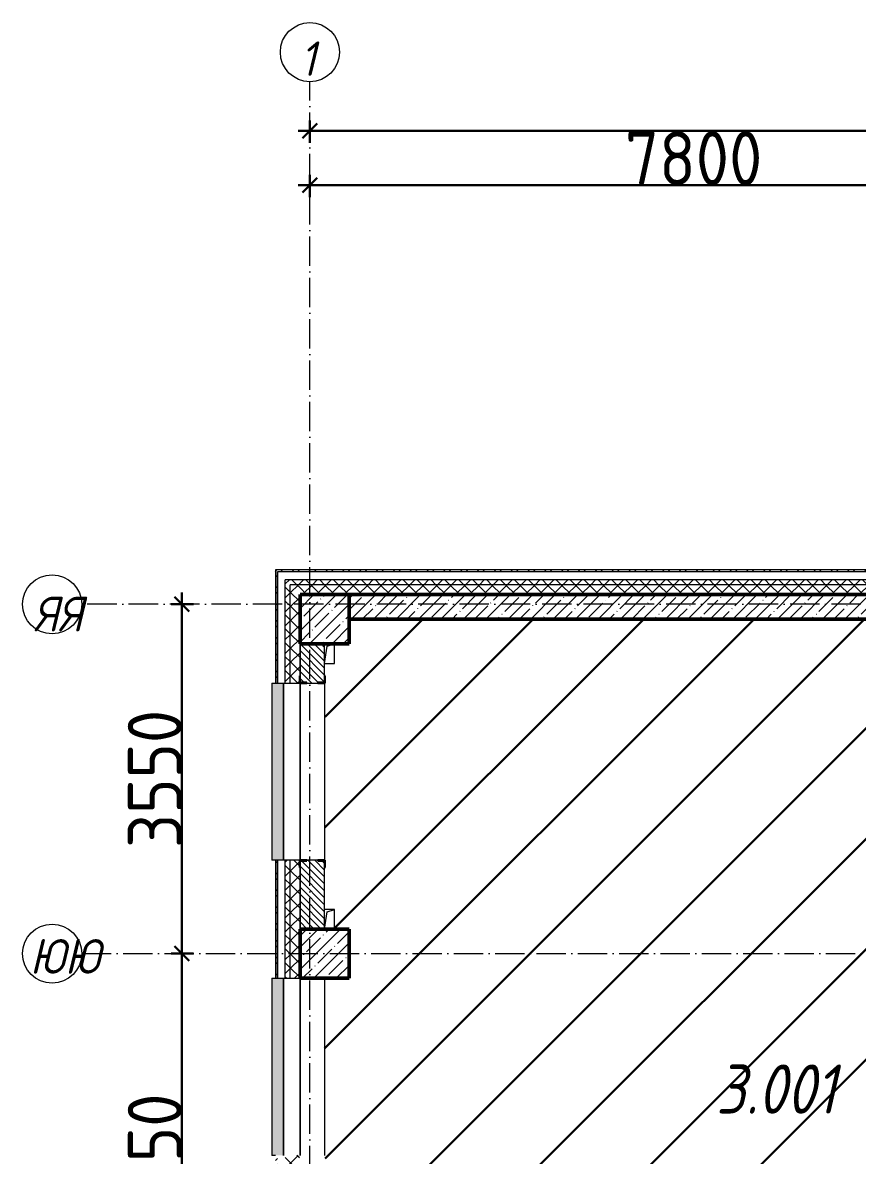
# Model space of a CAD drawing. Header units: millimetres. Extents: x -17017 to 628417, y -109036 to 199237.
# Drawn here: x 518241 to 526723, y -10535 to 977 of the extents above; entities that cross this region are included whole.
import ezdxf

# ---------------------------------------------------------------- set-up
doc = ezdxf.new("R2010")
doc.units = ezdxf.units.MM
doc.linetypes.add('50_200_ШТРИХ_1Т_ш5_п1_п1_', pattern=[700, 500, -100, 0, -100])
for name, color, linetype, lineweight in [('A-____-____-DIMS', 7, 'Continuous', 9), ('A-GENM-____-MCUT', 7, 'Continuous', 25), ('A-GENM-____-OTLN', 7, 'Continuous', 9), ('A-GENM-____-OTLN-1', 7, 'Continuous', 25), ('A-GLAZ-____-OTLN', 7, 'Continuous', 9), ('A-WALL-____-MCUT', 7, 'Continuous', 13), ('A-WALL-____-MCUT-1', 7, 'Continuous', 9), ('A-WALL-____-MCUT-2', 7, 'Continuous', 50), ('A-WALL-____-OTLN', 7, 'Continuous', 9), ('A-WALL-____-PATT-1', 7, 'Continuous', 9), ('A-WALL-FNSH-MCUT-1', 7, 'Continuous', 9), ('S-COLS-____-MCUT', 7, 'Continuous', 50), ('S-COLS-____-OTLN', 7, 'Continuous', 9), ('S-GRID-____-IDEN', 7, 'Continuous', 9), ('S-GRID-____-OTLN-1', 7, '50_200_ШТРИХ_1Т_ш5_п1_п1_', 9), ('Марки помещений', 7, 'Continuous', 9), ('стяжа', 7, 'Continuous', 30)]:
    doc.layers.add(name, color=color, linetype=linetype, lineweight=lineweight)
doc.layers.add('A-GLAZ-____-OTLN-1', color=7, linetype='Continuous', lineweight=9, true_color=0xc0c0c0)
doc.styles.add('ISOCPEUR_I_2', font='isocpeui.ttf', dxfattribs={"width": 0.85, "height": 2.3})
doc.styles.add('ISOCPEUR_I_9', font='isocpeui.ttf', dxfattribs={"width": 0.9, "height": 250})
doc.styles.add('СПДС', font='isocpeur.ttf', dxfattribs={"width": 0.9})
doc.dimstyles.new('ISO-2_5_0_9К_БОЛЬШОЙ_ОСИ', dxfattribs={"dimscale": 304.8, "dimtxt": 248.995294, "dimasz": 0.492126, "dimexe": 0.393701, "dimexo": 0, "dimgap": 0, "dimtad": 1, "dimdec": 0, "dimzin": 0, "dimdsep": 46, "dimtxsty": 'ISOCPEUR_I_9', "dimblk1": 'OBLIQUE', "dimblk2": 'OBLIQUE', "dimsah": 1, "dimcen": 0.09, "dimdle": 0.393701, "dimazin": 0, "dimtfac": 1, "dimtdec": 4, "dimtix": 1, "dimtmove": 0, "dimatfit": 3, "dimfxl": 1, "dimtvp": 1, "dimtolj": 1, "dimtzin": 0, "dimarcsym": 2})
doc.dimstyles.new('ISO-2_5_0_9К_БОЛЬШОЙ_ОСИ_2', dxfattribs={"dimscale": 304.8, "dimtxt": 248.995294, "dimasz": 0.492126, "dimexe": 0.393701, "dimexo": 0, "dimgap": 0, "dimtad": 1, "dimdec": 0, "dimzin": 0, "dimdsep": 46, "dimtxsty": 'ISOCPEUR_I_9', "dimblk1": 'OBLIQUE', "dimblk2": 'OBLIQUE', "dimsah": 1, "dimcen": 0.09, "dimdle": 0.393701, "dimazin": 0, "dimtfac": 1, "dimtdec": 4, "dimtix": 1, "dimtmove": 2, "dimatfit": 3, "dimfxl": 1, "dimtvp": 1, "dimtolj": 1, "dimtzin": 0, "dimarcsym": 2})
pattern_1 = [(45, (239739.3, -3652.16), (-561.266, 561.266), [])]
pattern_2 = [(45, (523510.01, -90515.61), (-85.53659, 85.53659), []), (45, (523567.03, -90515.61), (-85.53659, 85.53659), [])]
pattern_3 = [(45, (523510.01, -90515.61), (-70.71068, 70.71068), []), (135, (523510.01, -90515.61), (-70.71068, -70.71068), [])]

# ---------------------------------------------------------------- blocks, each defined once
blk = doc.blocks.new('BSC_Колонна _Прямоугольная - 500х500-V28-АР1_План отверстий 3 этажа в осях 1-64_Ю-ЯЯ')
at = {"layer": 'S-COLS-____-OTLN'}
h = blk.add_hatch(dxfattribs=at)
h.set_pattern_fill('FP_35', color=256, style=0, pattern_type=2)
h.set_pattern_definition([(45, (2200, -85431.04), (-114.04925, 114.04925), []), (45, (2314.05, -85431.04), (-114.04925, 114.04925), [201.613, -40.323, 3.353, -36.97])])
h.paths.add_polyline_path([(-250, -250), (250, -250), (250, 250), (-250, 250), (-250, 46)], flags=0)
at = {"layer": 'S-COLS-____-MCUT'}
for p, q in [((250, 250), (-250, 250)), ((-250, 250), (-250, -250)), ((250, -250), (250, 250)), ((-250, -250), (250, -250))]:
    blk.add_line(p, q, dxfattribs=at)
blk = doc.blocks.new('BSC_Колонна _Прямоугольная - 500х500-V53-АР1_План отверстий 3 этажа в осях 1-64_Ю-ЯЯ')
at = {"layer": 'S-COLS-____-OTLN'}
h = blk.add_hatch(dxfattribs=at)
h.set_pattern_fill('FP_61', color=256, style=0, pattern_type=2)
h.set_pattern_definition([(45, (2200, -82031.04), (-114.04925, 114.04925), []), (45, (2314.05, -82031.04), (-114.04925, 114.04925), [201.613, -40.323, 3.353, -36.97])])
h.paths.add_polyline_path([(-250, -250), (250, -250), (250, 250), (-250, 250)], flags=0)
at = {"layer": 'S-COLS-____-MCUT'}
for p, q in [((250, 250), (-250, 250)), ((-250, 250), (-250, -250)), ((250, -250), (250, 250)), ((-250, -250), (250, -250))]:
    blk.add_line(p, q, dxfattribs=at)
blk = doc.blocks.new('Фахверк_СКБ_Уголок - 250_2700-27497298-АР1_План отверстий 3 этажа в осях 1-64_Ю-ЯЯ')
at = {"layer": 'A-GENM-____-MCUT'}
for p, q in [((200, 181), (125, 181)), ((125, 181), (125, 106)), ((131, 106), (131, 175)), ((131, 175), (200, 175)), ((200, 175), (200, 181)), ((125, 106), (131, 106)), ((131, -6), (125, -6)), ((125, -6), (125, -81)), ((125, -81), (200, -81)), ((131, -75), (131, -6)), ((200, -75), (131, -75)), ((200, -81), (200, -75))]:
    blk.add_line(p, q, dxfattribs=at)
blk = doc.blocks.new('AR_Отверстие прямоугольное _в плите_ - AR_Отверстие прямоугольное _в плите_-V177-АР1_План отверстий 3 этажа в осях 1-64_Ю-ЯЯ')
at = {"layer": 'A-GENM-____-OTLN'}
for p, q in [((-50, -100), (-25, 75)), ((-25, 75), (50, 100)), ((50, -100), (50, 100)), ((-50, -100), (50, -100))]:
    blk.add_line(p, q, dxfattribs=at)
blk = doc.blocks.new('AR_Отверстие прямоугольное _в плите_ - AR_Отверстие прямоугольное _в плите_-V179-АР1_План отверстий 3 этажа в осях 1-64_Ю-ЯЯ')
at = {"layer": 'A-GENM-____-OTLN'}
for p, q in [((50, 100), (-50, 100)), ((-50, -100), (-25, 75)), ((-25, 75), (50, 100)), ((50, -100), (50, 100))]:
    blk.add_line(p, q, dxfattribs=at)
blk = doc.blocks.new('Отлив_СКБ - Отлив витража_120_НВФ-31885689-АР1_План отверстий 3 этажа в осях 1-64_Ю-ЯЯ')
at = {"layer": 'A-GLAZ-____-OTLN-1'}
for points in [[(1800, 2), (1800, 120), (0, 120), (0, 2), (737, 2)], [(1800, 0), (1800, 2), (0, 2), (0, 0), (737, 0)]]:
    blk.add_hatch(color=256, dxfattribs=at).paths.add_polyline_path(points, flags=0)
at = {"layer": 'A-GLAZ-____-OTLN'}
for p, q in [((0, 83), (0, 120)), ((1800, 120), (0, 120)), ((1800, 120), (1800, 83)), ((0, 2), (1800, 2)), ((1800, 0), (0, 0))]:
    blk.add_line(p, q, dxfattribs=at)
blk = doc.blocks.new('Ось сетки - Круг_Ø6_00__ISO-2_5_0_9K_-25732049-АР1_План отверстий 3 этажа в осях 1-64_Ю-ЯЯ')
at = {"layer": 'S-GRID-____-IDEN'}
blk.add_circle((0, 0), 3, dxfattribs=at)
blk = doc.blocks.new('_Oblique')
at = {"color": 0, "linetype": 'ByBlock', "lineweight": -2}
blk.add_line((-0.5, -0.5), (0.5, 0.5), dxfattribs=at)
blk = doc.blocks.new('*D2814')
at = {"layer": 'A-____-____-DIMS', "color": 0, "lineweight": -2, "transparency": 16777216}
for p, q in [((281421, 3083), (281421, 2857)), ((289221, 3083), (289221, 2857)), ((281301, 2977), (289341, 2977))]:
    blk.add_line(p, q, dxfattribs=at)
at = {"layer": 'Defpoints', "color": 0, "transparency": 16777216}
for p in [(281421, 3083), (289221, 3083), (289221, 2977)]:
    blk.add_point(p, dxfattribs=at)
at = {"layer": 'A-____-____-DIMS', "color": 0, "lineweight": -2, "transparency": 16777216, "xscale": 150, "yscale": 150, "zscale": 150, "rotation": 180}
blk.add_blockref('_Oblique', (281421, 2977), dxfattribs=at)
at = {"layer": 'A-____-____-DIMS', "color": 0, "lineweight": -2, "transparency": 16777216, "xscale": 150, "yscale": 150, "zscale": 150}
blk.add_blockref('_Oblique', (289221, 2977), dxfattribs=at)
at = {"layer": 'A-____-____-DIMS', "color": 0, "transparency": 16777216, "insert": (285321, 3251), "char_height": 548.6, "attachment_point": 5, "style": 'СПДС'}
blk.add_mtext('\\A1;7800', dxfattribs=at)
blk = doc.blocks.new('*D2853')
at = {"layer": 'A-____-____-DIMS', "color": 0, "lineweight": -2, "transparency": 16777216}
for p, q in [((281421, 3635), (281421, 3409)), ((384921, 3635), (384921, 3409)), ((281301, 3529), (332155, 3529)), ((385041, 3529), (334032, 3529))]:
    blk.add_line(p, q, dxfattribs=at)
at = {"layer": 'Defpoints', "color": 0, "transparency": 16777216}
for p in [(281421, 3635), (384921, 3635), (384921, 3529)]:
    blk.add_point(p, dxfattribs=at)
at = {"layer": 'A-____-____-DIMS', "color": 0, "lineweight": -2, "transparency": 16777216, "xscale": 150, "yscale": 150, "zscale": 150, "rotation": 180}
blk.add_blockref('_Oblique', (281421, 3529), dxfattribs=at)
at = {"layer": 'A-____-____-DIMS', "color": 0, "lineweight": -2, "transparency": 16777216, "xscale": 150, "yscale": 150, "zscale": 150}
blk.add_blockref('_Oblique', (384921, 3529), dxfattribs=at)
at = {"layer": 'A-____-____-DIMS', "color": 0, "transparency": 16777216, "insert": (332155, 4055), "char_height": 548.6, "attachment_point": 1, "line_spacing_factor": 1.149209, "style": 'СПДС'}
blk.add_mtext('\\A1;103500', dxfattribs=at)
blk = doc.blocks.new('*D2923')
at = {"layer": 'A-____-____-DIMS', "color": 0, "lineweight": -2, "transparency": 16777216}
for p, q in [((280119, -9202), (280119, -4712)), ((280013, -4832), (280239, -4832)), ((280013, -9082), (280239, -9082))]:
    blk.add_line(p, q, dxfattribs=at)
at = {"layer": 'Defpoints', "color": 0, "transparency": 16777216}
for p in [(280013, -4832), (280119, -4832), (280013, -9082)]:
    blk.add_point(p, dxfattribs=at)
at = {"layer": 'A-____-____-DIMS', "color": 0, "lineweight": -2, "transparency": 16777216, "xscale": 150, "yscale": 150, "zscale": 150}
for p, rotation in [((280119, -4832), 90), ((280119, -9082), 270)]:
    blk.add_blockref('_Oblique', p, dxfattribs=dict(at, rotation=rotation))
at = {"layer": 'A-____-____-DIMS', "color": 0, "transparency": 16777216, "insert": (279845, -6957), "char_height": 548.6, "attachment_point": 5, "rotation": 90, "style": 'СПДС'}
blk.add_mtext('\\A1;4250', dxfattribs=at)
blk = doc.blocks.new('*D2924')
at = {"layer": 'A-____-____-DIMS', "color": 0, "lineweight": -2, "transparency": 16777216}
for p, q in [((280119, -4952), (280119, -1162)), ((280013, -1282), (280239, -1282)), ((280013, -4832), (280239, -4832))]:
    blk.add_line(p, q, dxfattribs=at)
at = {"layer": 'Defpoints', "color": 0, "transparency": 16777216}
for p in [(280013, -1282), (280119, -1282), (280013, -4832)]:
    blk.add_point(p, dxfattribs=at)
at = {"layer": 'A-____-____-DIMS', "color": 0, "lineweight": -2, "transparency": 16777216, "xscale": 150, "yscale": 150, "zscale": 150}
for p, rotation in [((280119, -1282), 90), ((280119, -4832), 270)]:
    blk.add_blockref('_Oblique', p, dxfattribs=dict(at, rotation=rotation))
at = {"layer": 'A-____-____-DIMS', "color": 0, "transparency": 16777216, "insert": (279845, -3057), "char_height": 548.6, "attachment_point": 5, "rotation": 90, "style": 'СПДС'}
blk.add_mtext('\\A1;3550', dxfattribs=at)
blk = doc.blocks.new('3эт')
at = {"layer": 'S-GRID-____-OTLN-1', "color": 251, "ltscale": 0.6, "true_color": 0x636466}
for p, q in [((281420.7, -33971.9), (281420.7, 4029.4)), ((387845.1, -1282.4), (279101.9, -1282.4)), ((279101.9, -4832.4), (387845.1, -4832.4))]:
    blk.add_line(p, q, dxfattribs=at)
at = {"layer": 'S-GRID-____-IDEN', "xscale": 99.99999999999993, "yscale": 99.99999999999993, "zscale": 99.99999999999993}
blk.add_blockref('Ось сетки - Круг_Ø6_00__ISO-2_5_0_9K_-25732049-АР1_План отверстий 3 этажа в осях 1-64_Ю-ЯЯ', (281420.7, 4329.4), dxfattribs=at)
for p, rotation in [((278801.9, -1282.4), 89.9999999999998), ((278801.9, -4832.4), 269.9999999999995)]:
    blk.add_blockref('Ось сетки - Круг_Ø6_00__ISO-2_5_0_9K_-25732049-АР1_План отверстий 3 этажа в осях 1-64_Ю-ЯЯ', p, dxfattribs=dict(at, rotation=rotation))
at = {"layer": 'S-GRID-____-IDEN', "char_height": 350, "attachment_point": 1, "style": 'ISOCPEUR_I_9'}
for s, insert, width in [('\\fISOCPEUR|b0|i1|c204|p34|;\\W.9;1', (281322.9, 4438.2), 144.304), ('ЯЯ', (278616.9, -1206.3), 447.342), ('ЮЮ', (278576.2, -4685.8), 533.924)]:
    blk.add_mtext(s, dxfattribs=dict(at, insert=insert, width=width))
at = {"layer": 'A-____-____-DIMS'}
dim = blk.add_linear_dim(base=(384920.7, 3529.2), p1=(281420.7, 3635.3), p2=(384920.7, 3635.3), dimstyle='ISO-2_5_0_9К_БОЛЬШОЙ_ОСИ_2', override={"dimtxt": 1.8, "dimpost": '<>', "dimtxsty": 'СПДС', "dimfxl": 103500}, dxfattribs=at)
dim.commit()
dim.dimension.update_dxf_attribs({"geometry": '*D2853', "text_midpoint": (333093.6, 3689.2), "dimtype": 160})
dim = blk.add_linear_dim(base=(289220.7, 2977), p1=(281420.7, 3083.1), p2=(289220.7, 3083.1), dimstyle='ISO-2_5_0_9К_БОЛЬШОЙ_ОСИ', override={"dimtxt": 1.8, "dimpost": '<>', "dimtxsty": 'СПДС', "dimfxl": 7800}, dxfattribs=at)
dim.commit()
dim.dimension.update_dxf_attribs({"geometry": '*D2814', "text_midpoint": (285320.7, 3251.3)})
for base, p1, p2, override, picture, middle in [((280119.3, -1282.4), (280013.2, -4832.4), (280013.2, -1282.4), {"dimtxt": 1.8, "dimpost": '<>', "dimtxsty": 'СПДС', "dimfxl": 3550}, '*D2924', (279845, -3057.4)), ((280119.3, -4832.4), (280013.2, -9082.4), (280013.2, -4832.4), {"dimtxt": 1.8, "dimpost": '<>', "dimtxsty": 'СПДС', "dimfxl": 4250}, '*D2923', (279845, -6957.4))]:
    dim = blk.add_linear_dim(base=base, p1=p1, p2=p2, angle=90, dimstyle='ISO-2_5_0_9К_БОЛЬШОЙ_ОСИ', override=override, dxfattribs=at)
    dim.commit()
    dim.dimension.update_dxf_attribs({"geometry": picture, "text_midpoint": middle})

msp = doc.modelspace()

# ---------------------------------------------------------------- hatches: boundary and pattern name
at = {"layer": 'A-WALL-____-PATT-1'}
h = msp.add_hatch(dxfattribs=at)
h.set_pattern_fill('FP_6', color=256, style=0, pattern_type=2)
h.set_pattern_definition(pattern_2)
h.paths.add_polyline_path([(520810, -17655), (520830, -17655), (520830, -16535), (520810, -16535), (520810, -17147)], flags=0)
h.paths.add_polyline_path([(520830, -14735), (520830, -13535), (520810, -13535), (520810, -14735)], flags=0)
h.paths.add_polyline_path([(520830, -11735), (520830, -10535), (520810, -10535), (520810, -11735)], flags=0)
h.paths.add_polyline_path([(520810, -8735), (520830, -8735), (520830, -7535), (520810, -7535)], flags=0)
h.paths.add_polyline_path([(520810, -5735), (520830, -5735), (520830, -4585), (520810, -4585)], flags=0)
h = msp.add_hatch(dxfattribs=at)
h.set_pattern_fill('FP_6', color=256, style=0, pattern_type=2)
h.set_pattern_definition(pattern_2)
h.paths.add_polyline_path([(547379, -4605), (547379, -4585), (547360, -4585), (547360, -4605)], flags=0)
h.paths.add_polyline_path([(547210, -4605), (547210, -4585), (543640, -4585), (543640, -4605), (544706, -4605)], flags=0)
h.paths.add_polyline_path([(534140, -4605), (534140, -4585), (520830, -4585), (520830, -4605), (530566, -4605)], flags=0)
h = msp.add_hatch(dxfattribs=at)
h.set_pattern_fill('FP_4', color=256, style=0, pattern_type=2)
h.set_pattern_definition(pattern_3)
h.paths.add_polyline_path([(520960, -17485), (520960, -16535), (520910, -16535), (520910, -17485)], flags=0)
h.paths.add_polyline_path([(520960, -14735), (520960, -13535), (520910, -13535), (520910, -14735)], flags=0)
h.paths.add_polyline_path([(520910, -11735), (520960, -11735), (520960, -10535), (520910, -10535), (520910, -10689)], flags=0)
h.paths.add_polyline_path([(520960, -8735), (520960, -7535), (520910, -7535), (520910, -8735)], flags=0)
h.paths.add_polyline_path([(520910, -5735), (520960, -5735), (520960, -4685), (520910, -4685), (520910, -5039)], flags=0)
h = msp.add_hatch(dxfattribs=at)
h.set_pattern_fill('FP_4', color=256, style=0, pattern_type=2)
h.set_pattern_definition(pattern_3)
h.paths.add_polyline_path([(544706, -4735), (547360, -4735), (547360, -4685), (543640, -4685), (543640, -4735)], flags=0)
h.paths.add_polyline_path([(534140, -4735), (534140, -4685), (520960, -4685), (520960, -4735), (530566, -4735)], flags=0)
h = msp.add_hatch(dxfattribs=at)
h.set_pattern_fill('FP_4', color=256, style=0, pattern_type=2)
h.set_pattern_definition(pattern_3)
h.paths.add_polyline_path([(521060, -17485), (521060, -16610), (521054, -16610), (521054, -16535), (520960, -16535), (520960, -17485)], flags=0)
h.paths.add_polyline_path([(521054, -14735), (521054, -14660), (521060, -14660), (521060, -13610), (521054, -13610), (521054, -13535), (520960, -13535), (520960, -14735)], flags=0)
h.paths.add_polyline_path([(521054, -11735), (521054, -11660), (521060, -11660), (521060, -10610), (521054, -10610), (521054, -10535), (520960, -10535), (520960, -11735)], flags=0)
h.paths.add_polyline_path([(520960, -8735), (521060, -8735), (521060, -7610), (521054, -7610), (521054, -7535), (520960, -7535), (520960, -8235)], flags=0)
h.paths.add_polyline_path([(521054, -5735), (521054, -5660), (521060, -5660), (521060, -4735), (520960, -4735), (520960, -5735)], flags=0)
h = msp.add_hatch(dxfattribs=at)
h.set_pattern_fill('FP_4', color=256, style=0, pattern_type=2)
h.set_pattern_definition(pattern_3)
h.paths.add_polyline_path([(547360, -4835), (547360, -4735), (543640, -4735), (543640, -4829), (543715, -4829), (543715, -4835), (544706, -4835)], flags=0)
h.paths.add_polyline_path([(534065, -4835), (534065, -4829), (534140, -4829), (534140, -4735), (521060, -4735), (521060, -4835), (533410, -4835)], flags=0)
h = msp.add_hatch(dxfattribs=at)
h.set_pattern_fill('FP_12', color=256, style=0, pattern_type=2)
h.set_pattern_definition([(45, (523510, -90515.61), (-114.04925, 114.04925), []), (45, (523624.06, -90515.61), (-114.04925, 114.04925), [201.612, -40.322, 3.353, -36.97])])
h.paths.add_polyline_path([(528560, -5085), (528560, -4835), (521560, -4835), (521560, -5085), (523496, -5085)], flags=0)
h = msp.add_hatch(dxfattribs=at)
h.set_pattern_fill('FP_9', color=256, style=0, pattern_type=2)
h.set_pattern_definition([(135, (523510.01, -90515.614), (-35.35534, -35.35534), [])])
h.paths.add_polyline_path([(521060, -8235), (521310, -8235), (521310, -7541), (521241, -7541), (521241, -7535), (521129, -7535), (521129, -7541), (521060, -7541), (521060, -7791)], flags=0)
h.paths.add_polyline_path([(521241, -5735), (521241, -5729), (521310, -5729), (521310, -5335), (521060, -5335), (521060, -5729), (521129, -5729), (521129, -5735)], flags=0)
at = {"layer": 'стяжа'}
h = msp.add_hatch(dxfattribs=at)
h.set_pattern_fill('ANSI31', color=5, scale=250)
h.set_pattern_definition(pattern_1)
h.paths.add_polyline_path([(598216, -23935), (597950, -23935), (597950, -23335), (597710, -23335), (597710, -22835), (598010, -22835), (598010, -20635), (597410, -20635), (597410, -20385), (592710, -20385), (592710, -20635), (592210, -20635), (592010, -20635), (592010, -21085), (591890, -21085), (591864, -21085), (591864, -21091), (591316, -21091), (590410, -21085), (590410, -20635), (587760, -20635), (587760, -21135), (587260, -21135), (587260, -22835), (587760, -22835), (587760, -23335), (587260, -23335), (586760, -23335), (585460, -23335), (584460, -23335), (583460, -23335), (582961, -23335), (582761, -23335), (582310, -23335), (580610, -23335), (580610, -24035), (580664, -24035), (580710, -24035), (580710, -24135), (581410, -24135), (581410, -24127), (581456, -24127), (581456, -24135), (581410, -24135), (580710, -24135), (580664, -24135), (580335, -24135), (579435, -24135), (579160, -24135), (579160, -23335), (577810, -23335), (577311, -23335), (577111, -23335), (576660, -23335), (576310, -23335), (576310, -23935), (576210, -23935), (576160, -23935), (575060, -23935), (574760, -23935), (573810, -23935), (573710, -23935), (573710, -23335), (573710, -23085), (573510, -23085), (573510, -22985), (571060, -22985), (569260, -22985), (569260, -22735), (568760, -22735), (568710, -22735), (567860, -22735), (567860, -22985), (568410, -22985), (568410, -23085), (568210, -23085), (568210, -22985), (567860, -22985), (566060, -22985), (566060, -23335), (565460, -23335), (565460, -23085), (565260, -23085), (565260, -22985), (564735, -22985), (564735, -22991), (564660, -22991), (564660, -22985), (562860, -22985), (562860, -22991), (562760, -22991), (562760, -23335), (562160, -23335), (562160, -23085), (561960, -23085), (561960, -22985), (561535, -22985), (561535, -22991), (561460, -22991), (559660, -22985), (559660, -22991), (559510, -22991), (559510, -23335), (558910, -23335), (558910, -23085), (558710, -23085), (558710, -22985), (558335, -22985), (558335, -22991), (558260, -22991), (556460, -22985), (556460, -22991), (556385, -22991), (555910, -22985), (555910, -23335), (555310, -23335), (555310, -22985), (555135, -22985), (555135, -22991), (555060, -22991), (553260, -22985), (553260, -22991), (553185, -22991), (552960, -22987), (552960, -23085), (552760, -23085), (552760, -23335), (552160, -23335), (552160, -23085), (551958, -23085), (551958, -22991), (551860, -22991), (550060, -22985), (550060, -22991), (549985, -22991), (547210, -22985), (547210, -23335), (546610, -23335), (546610, -23035), (546510, -23035), (546510, -22835), (541810, -22835), (541810, -23035), (541710, -23035), (541710, -23335), (541210, -23335), (541210, -23035), (541110, -23035), (541110, -22835), (537110, -22835), (537110, -23035), (537010, -23035), (537010, -23335), (536510, -23335), (536510, -23035), (536410, -23035), (536410, -22835), (533510, -22835), (533510, -23035), (533410, -23035), (533410, -23335), (532910, -23335), (532910, -23035), (532810, -23035), (532810, -22835), (531710, -22835), (531710, -23035), (530910, -23035), (530910, -22235), (531110, -22235), (531110, -16485), (530910, -16485), (530910, -15885), (530910, -15685), (531110, -15685), (531110, -13885), (531041, -13885), (531041, -13879), (531110, -13879), (531110, -13810), (531110, -13585), (530910, -13585), (530910, -13385), (530910, -7935), (530910, -7735), (530910, -7510), (530904, -7510), (530904, -7435), (530910, -5635), (530610, -5635), (530610, -5085), (529060, -5085), (529060, -5335), (529060, -5435), (528284, -5435), (528284, -5441), (527836, -5441), (527660, -5435), (527660, -5085), (521560, -5085), (521560, -5335), (521410, -5335), (521410, -5535), (521310, -5535), (521310, -5660), (521316, -5660), (521316, -5735), (521310, -7535), (521316, -7535), (521316, -7610), (521312, -8035), (521410, -8035), (521410, -8235), (521560, -8235), (521560, -8735), (521310, -8735), (521310, -10535), (521316, -10535), (521316, -10610), (521310, -11660), (521316, -11660), (521316, -11735), (521310, -13535), (521316, -13535), (521316, -13685), (521560, -13685), (523760, -13685), (523760, -13285), (526210, -13285), (526760, -13285), (526810, -13285), (526910, -13285), (526910, -13685), (528560, -13685), (529060, -13685), (529510, -13685), (530410, -13685), (530410, -13885), (529510, -13885), (529060, -13885), (529060, -14185), (529060, -15235), (529060, -15735), (529060, -15985), (529060, -17485), (529060, -19110), (529066, -19110), (529066, -19185), (529060, -19215), (529060, -19190), (528860, -19190), (528860, -20080), (529066, -20080), (529066, -20160), (529060, -20735), (528560, -20735), (528560, -20860), (528566, -20860), (528566, -20935), (528560, -21335), (528560, -22185), (528560, -22635), (528566, -22635), (528566, -22710), (528560, -22835), (529060, -22835), (529060, -23335), (529060, -23660), (529066, -23660), (529066, -23806), (529060, -23835), (529060, -24785), (529060, -25435), (529066, -25435), (529066, -25510), (529060, -28485), (529310, -28485), (530910, -28485), (531110, -28485), (531110, -27335), (531360, -27335), (532460, -27335), (532860, -27335), (533960, -27335), (534760, -27335), (536360, -27335), (536810, -27335), (537415, -27335), (537415, -27329), (537490, -27329), (537496, -27329), (537565, -27329), (538415, -27334), (538415, -27329), (538484, -27329), (538490, -27329), (538565, -27329), (539785, -27335), (539785, -27329), (539860, -27329), (539866, -27329), (539935, -27329), (541010, -27335), (541010, -27329), (541085, -27329), (541210, -27335), (541710, -27335), (542110, -27335), (542435, -27335), (542435, -27329), (542510, -27329), (542516, -27329), (542585, -27329), (542710, -27335), (543410, -27335), (544210, -27335), (544710, -27335), (544710, -26885), (544964, -26885), (545010, -26885), (545710, -26885), (545756, -26885), (545935, -26885), (546385, -26885), (547010, -26885), (547210, -26885), (547210, -27085), (547210, -27085), (547210, -27335), (548385, -27335), (548385, -27329), (548460, -27329), (548466, -27329), (548535, -27329), (549160, -27335), (549160, -27329), (549235, -27329), (549335, -27335), (549335, -27329), (549410, -27329), (549410, -27335), (550110, -27335), (550110, -27329), (550210, -27329), (550210, -27335), (550710, -27335), (550735, -27333), (550735, -27329), (550810, -27329), (550810, -27335), (551040, -27335), (551510, -27335), (551510, -27329), (551585, -27329), (551685, -27335), (551685, -27329), (551760, -27329), (551760, -27335), (551960, -27335), (552385, -27335), (552385, -27329), (552454, -27329), (552460, -27329), (552535, -27329), (553210, -27335), (553710, -27335), (554035, -27335), (554035, -27329), (554110, -27329), (554915, -27335), (555615, -27335), (555735, -27335), (555735, -27329), (555804, -27329), (555810, -27329), (555885, -27329), (556260, -27335), (556360, -27335), (556560, -27335), (556960, -27335), (559210, -27335), (559710, -27335), (560035, -27335), (560035, -27329), (560110, -27329), (560910, -27335), (561410, -27335), (561735, -27335), (561735, -27329), (561804, -27329), (561810, -27329), (561885, -27329), (562210, -27335), (562710, -27335), (566110, -27335), (567112, -27335), (567612, -27335), (567810, -27335), (568210, -27335), (568210, -27835), (568710, -27835), (568710, -31260), (568716, -31260), (568760, -31260), (568760, -31329), (568710, -31379), (568710, -34835), (568760, -34835), (569260, -34835), (569260, -34985), (569460, -34985), (569285, -35010), (569260, -35085), (569260, -35335), (569604, -35335), (569604, -35266), (569610, -35154), (569610, -35335), (571410, -35335), (571410, -35266), (571410, -35154), (571410, -35079), (571485, -35079), (571760, -35085), (571760, -34835), (572260, -34835), (572260, -34985), (572460, -34985), (572285, -35010), (572260, -35085), (572260, -35335), (572604, -35335), (572604, -35266), (572610, -35154), (572610, -35335), (574410, -35335), (574410, -35266), (574410, -35154), (574410, -35079), (574485, -35079), (575535, -35085), (575535, -35079), (575610, -35079), (577410, -35085), (577410, -35079), (577560, -35079), (577560, -34985), (577760, -34985), (577760, -34835), (577910, -34835), (577910, -31410), (577904, -31410), (577904, -31335), (577906, -30085), (577360, -30085), (577360, -29985), (577360, -29935), (577360, -29485), (577360, -28185), (573760, -28185), (573360, -28185), (573310, -28185), (573160, -28185), (573160, -27535), (572260, -27535), (572260, -27835), (571760, -27835), (571760, -27535), (571435, -27535), (571435, -27541), (571360, -27541), (571354, -27541), (571285, -27541), (570945, -27535), (570095, -27535), (569660, -27535), (569660, -27541), (569585, -27541), (569260, -27535), (569654, -27535), (569654, -27404), (569660, -27404), (569660, -27535), (570095, -27535), (570095, -27335), (569585, -27335), (569585, -27329), (569660, -27329), (570095, -27335), (570945, -27335), (571285, -27335), (571285, -27329), (571354, -27329), (571360, -27329), (571435, -27329), (571760, -27335), (572260, -27335), (573885, -27335), (573885, -27329), (573960, -27329), (573966, -27329), (574120, -27329), (574120, -27335), (574520, -27335), (574660, -27335), (574660, -27329), (574735, -27329), (574885, -27335), (574885, -27329), (574960, -27329), (575090, -27335), (575490, -27335), (575660, -27335), (575660, -27329), (575735, -27329), (575885, -27335), (575885, -27329), (575960, -27329), (575960, -27335), (576660, -27335), (576660, -27329), (576735, -27329), (576885, -27335), (576885, -27329), (576960, -27329), (577660, -27335), (577660, -27329), (577760, -27329), (577760, -27335), (578260, -27335), (578585, -27335), (578585, -27329), (578660, -27329), (579010, -27335), (579860, -27335), (580285, -27335), (580285, -27329), (580354, -27329), (580360, -27329), (580435, -27329), (580760, -27335), (581260, -27335), (581760, -27335), (582260, -27335), (583985, -27335), (583985, -27329), (584060, -27329), (584066, -27329), (584090, -27335), (584065, -27335), (584065, -27495), (584066, -27535), (585855, -27535), (585855, -27375), (585854, -27335), (585785, -27335), (585785, -27329), (585854, -27329), (585860, -27329), (585935, -27329), (586760, -27335), (587260, -27335), (587785, -27335), (587785, -27329), (587860, -27329), (587866, -27329), (587935, -27329), (588585, -27335), (588835, -27335), (588935, -27335), (588935, -27329), (589004, -27329), (589010, -27329), (589085, -27329), (590210, -27335), (590660, -27335), (592260, -27335), (592760, -27335), (595085, -27335), (595085, -27329), (595160, -27329), (595166, -27329), (595235, -27329), (596760, -27335), (596760, -27329), (596835, -27329), (597950, -27335), (597950, -26035), (598210, -26035)])
h = msp.add_hatch(dxfattribs=at)
h.set_pattern_fill('ANSI31', color=5, scale=250)
h.set_pattern_definition(pattern_1)
h.paths.add_polyline_path([(530910, -7935), (530910, -7735), (530910, -7510), (530904, -7510), (530904, -7435), (530910, -5635), (530610, -5635), (530610, -5085), (529060, -5085), (529060, -5335), (529060, -5435), (528284, -5435), (528284, -5441), (527836, -5441), (527810, -5435), (527660, -5435), (527660, -5085), (521560, -5085), (521560, -5335), (521410, -5335), (521410, -5535), (521310, -5535), (521310, -5660), (521316, -5660), (521316, -5735), (521310, -7535), (521316, -7535), (521316, -7610), (521312, -8035), (521410, -8035), (521410, -8235), (521560, -8235), (521560, -8735), (521310, -8735), (521310, -10535), (521316, -10535), (521316, -10610), (521310, -11660), (521316, -11660), (521316, -11735), (521310, -13535), (521316, -13535), (521316, -13610), (521310, -13685), (521560, -13685), (523760, -13685), (523760, -13285), (526210, -13285), (526760, -13285), (526810, -13285), (526910, -13285), (526910, -13685), (528560, -13685), (529060, -13685), (529510, -13685), (530410, -13685), (530760, -13685), (530760, -13679), (530835, -13679), (530910, -13685), (530910, -13585), (530910, -13385)])
h.paths.add_polyline_path([(528560, -8735), (528560, -8235), (529060, -8235), (529060, -8735)], flags=16)

# ---------------------------------------------------------------- linework, layer by layer
at = {"layer": 'A-WALL-____-MCUT'}
for p, q in [((534140, -4605), (520830, -4605)), ((520830, -4605), (520830, -5735)), ((520830, -5735), (520830, -4605)), ((521310, -5660), (521310, -5335)), ((520830, -5735), (521054, -5735)), ((521129, -5735), (521241, -5735)), ((521054, -7535), (520830, -7535)), ((520830, -7535), (520830, -8735)), ((520830, -8735), (520830, -7535)), ((521241, -7535), (521129, -7535)), ((521310, -8235), (521310, -7610)), ((520830, -8735), (521060, -8735))]:
    msp.add_line(p, q, dxfattribs=at)
at = {"layer": 'A-WALL-____-MCUT-1'}
for p, q in [((534140, -4685), (520910, -4685)), ((520910, -5735), (520910, -4685)), ((534140, -4735), (520960, -4735)), ((520960, -5735), (520960, -4735)), ((521060, -5335), (521060, -5660)), ((521060, -5660), (521060, -5335)), ((520910, -8735), (520910, -7535)), ((520960, -8735), (520960, -7535)), ((521060, -7610), (521060, -8235)), ((521060, -8235), (521060, -7610))]:
    msp.add_line(p, q, dxfattribs=at)
at = {"layer": 'A-WALL-____-MCUT-2'}
for p, q in [((528560, -4835), (521560, -4835)), ((521560, -5085), (528560, -5085))]:
    msp.add_line(p, q, dxfattribs=at)
at = {"layer": 'A-WALL-____-OTLN'}
for p, q in [((521060, -7535), (521060, -5735)), ((521060, -5735), (521060, -7535)), ((521310, -5735), (521310, -7535)), ((521060, -10535), (521060, -8735)), ((521060, -8735), (521060, -10535)), ((521310, -8735), (521310, -10535))]:
    msp.add_line(p, q, dxfattribs=at)
at = {"layer": 'A-WALL-FNSH-MCUT-1'}
for p, q in [((534140, -4585), (520810, -4585)), ((520810, -4585), (520810, -5735)), ((520810, -5735), (520830, -5735)), ((520810, -7535), (520810, -8735)), ((520830, -7535), (520810, -7535)), ((520810, -8735), (520830, -8735))]:
    msp.add_line(p, q, dxfattribs=at)

# ---------------------------------------------------------------- block references
at = {"layer": 'A-GENM-____-OTLN'}
for name, p in [('AR_Отверстие прямоугольное _в плите_ - AR_Отверстие прямоугольное _в плите_-V177-АР1_План отверстий 3 этажа в осях 1-64_Ю-ЯЯ', (521360, -5435)), ('AR_Отверстие прямоугольное _в плите_ - AR_Отверстие прямоугольное _в плите_-V179-АР1_План отверстий 3 этажа в осях 1-64_Ю-ЯЯ', (521360, -8135))]:
    msp.add_blockref(name, p, dxfattribs=at)
at = {"layer": 'A-GENM-____-OTLN-1'}
for p, rotation in [((521235, -5860), 89.99999999999991), ((521135, -7410), 269.9999999999999)]:
    msp.add_blockref('Фахверк_СКБ_Уголок - 250_2700-27497298-АР1_План отверстий 3 этажа в осях 1-64_Ю-ЯЯ', p, dxfattribs=dict(at, rotation=rotation))
at = {"layer": 'A-GLAZ-____-OTLN', "rotation": 90}
for p in [(520893, -7535), (520893, -10535)]:
    msp.add_blockref('Отлив_СКБ - Отлив витража_120_НВФ-31885689-АР1_План отверстий 3 этажа в осях 1-64_Ю-ЯЯ', p, dxfattribs=at)
at = {"layer": 'S-COLS-____-OTLN'}
for name, p in [('BSC_Колонна _Прямоугольная - 500х500-V28-АР1_План отверстий 3 этажа в осях 1-64_Ю-ЯЯ', (521310, -5085)), ('BSC_Колонна _Прямоугольная - 500х500-V53-АР1_План отверстий 3 этажа в осях 1-64_Ю-ЯЯ', (521310, -8485))]:
    msp.add_blockref(name, p, dxfattribs=at)
at = {"layer": 'стяжа'}
msp.add_blockref('3эт', (239739, -3652), dxfattribs=at)

# ---------------------------------------------------------------- texts
at = {"layer": 'Марки помещений', "insert": (525288, -9611), "char_height": 500, "width": 737.55, "attachment_point": 1, "style": 'ISOCPEUR_I_2'}
msp.add_mtext('3.001', dxfattribs=at)

doc.saveas('drawing.dxf')
